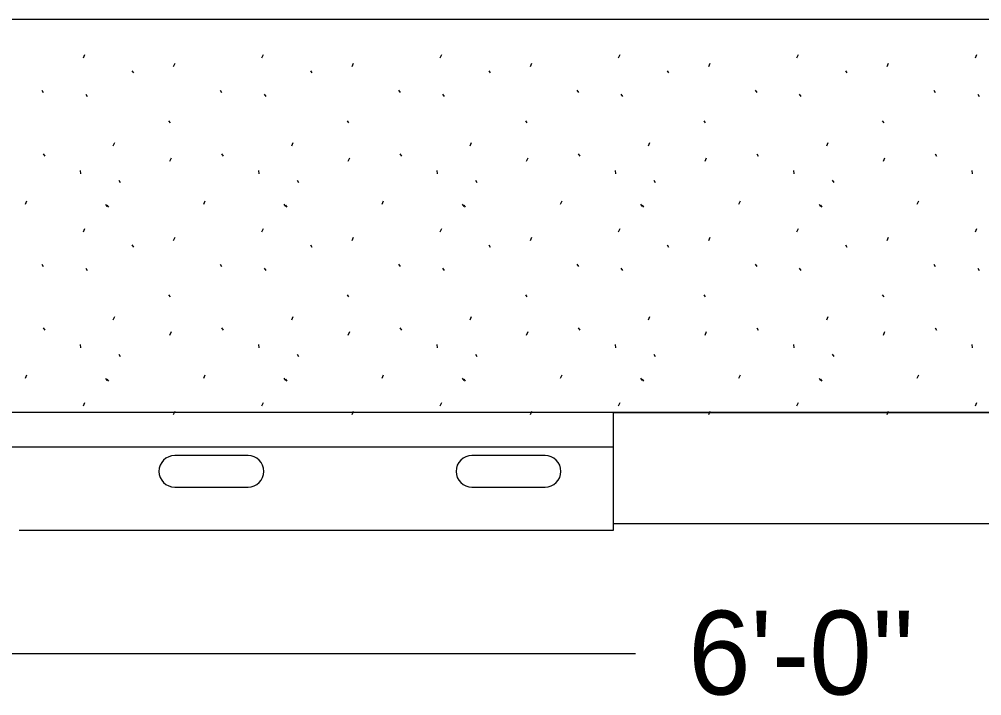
# Model space of a CAD drawing. Extents: x 1007 to 1035.5, y 1000.5 to 1021.5.
# Drawn here: x 1024.499 to 1026.794, y 1005.545 to 1007.158 of the extents above; entities that cross this region are included whole.
import ezdxf

# ---------------------------------------------------------------- set-up
doc = ezdxf.new("R2010")
doc.units = 0
doc.layers.add('Level 1', color=7, linetype='Continuous')

msp = doc.modelspace()

# ---------------------------------------------------------------- linework, layer by layer
at = {"layer": 'Level 1'}
for p, q in [((1024.203, 1007.1579), (1027.4073, 1007.1579)), ((1024.6523, 1007.0658), (1024.6559, 1007.0738)), ((1025.0778, 1007.0658), (1025.0813, 1007.0738)), ((1025.5031, 1007.0658), (1025.5067, 1007.0738)), ((1025.9285, 1007.0658), (1025.932, 1007.0738)), ((1026.3538, 1007.0658), (1026.3574, 1007.0738)), ((1026.7793, 1007.0658), (1026.7828, 1007.0738)), ((1024.7678, 1007.0351), (1024.7714, 1007.0298)), ((1024.8673, 1007.0454), (1024.8708, 1007.0534)), ((1025.1933, 1007.0351), (1025.1968, 1007.0298)), ((1025.2927, 1007.0454), (1025.2962, 1007.0534)), ((1025.6186, 1007.0351), (1025.6222, 1007.0298)), ((1025.718, 1007.0454), (1025.7216, 1007.0534)), ((1026.044, 1007.0351), (1026.0475, 1007.0298)), ((1026.1434, 1007.0454), (1026.1469, 1007.0534)), ((1026.4693, 1007.0351), (1026.4729, 1007.0298)), ((1026.5688, 1007.0454), (1026.5723, 1007.0534)), ((1024.5529, 1006.9886), (1024.5564, 1006.9833)), ((1024.9783, 1006.9886), (1024.9818, 1006.9833)), ((1025.4037, 1006.9886), (1025.4072, 1006.9833)), ((1025.829, 1006.9886), (1025.8326, 1006.9833)), ((1026.2544, 1006.9886), (1026.2579, 1006.9833)), ((1026.6798, 1006.9886), (1026.6833, 1006.9833)), ((1024.6578, 1006.979), (1024.6614, 1006.9737)), ((1025.0832, 1006.979), (1025.0868, 1006.9737)), ((1025.5086, 1006.979), (1025.5122, 1006.9737)), ((1025.9339, 1006.979), (1025.9375, 1006.9737)), ((1026.3593, 1006.979), (1026.3629, 1006.9737)), ((1026.7847, 1006.979), (1026.7883, 1006.9737)), ((1024.8554, 1006.9159), (1024.859, 1006.9106)), ((1025.2808, 1006.9159), (1025.2844, 1006.9106)), ((1025.7062, 1006.9159), (1025.7098, 1006.9106)), ((1026.1316, 1006.9159), (1026.1352, 1006.9106)), ((1026.5569, 1006.9159), (1026.5605, 1006.9106)), ((1024.7234, 1006.8563), (1024.7269, 1006.8643)), ((1025.1488, 1006.8563), (1025.1523, 1006.8643)), ((1025.5742, 1006.8563), (1025.5777, 1006.8643)), ((1025.9995, 1006.8563), (1026.0031, 1006.8643)), ((1026.4249, 1006.8563), (1026.4284, 1006.8643)), ((1024.5563, 1006.8371), (1024.5598, 1006.8318)), ((1024.8583, 1006.8199), (1024.8619, 1006.8278)), ((1024.9816, 1006.8371), (1024.9852, 1006.8318)), ((1025.2838, 1006.8199), (1025.2873, 1006.8278)), ((1025.407, 1006.8371), (1025.4105, 1006.8318)), ((1025.7091, 1006.8199), (1025.7127, 1006.8278)), ((1025.8323, 1006.8371), (1025.8359, 1006.8318)), ((1026.1345, 1006.8199), (1026.1381, 1006.8278)), ((1026.2578, 1006.8371), (1026.2613, 1006.8318)), ((1026.5598, 1006.8199), (1026.5634, 1006.8278)), ((1026.6831, 1006.8371), (1026.6867, 1006.8318)), ((1024.6442, 1006.7976), (1024.645, 1006.7896)), ((1025.0695, 1006.7976), (1025.0704, 1006.7896)), ((1025.4949, 1006.7976), (1025.4958, 1006.7896)), ((1025.9203, 1006.7976), (1025.9212, 1006.7896)), ((1026.3457, 1006.7976), (1026.3465, 1006.7896)), ((1026.771, 1006.7976), (1026.7719, 1006.7896)), ((1024.7363, 1006.774), (1024.7398, 1006.7687)), ((1025.1617, 1006.774), (1025.1653, 1006.7687)), ((1025.5871, 1006.774), (1025.5906, 1006.7687)), ((1026.0124, 1006.774), (1026.016, 1006.7687)), ((1026.4378, 1006.774), (1026.4413, 1006.7687)), ((1024.5138, 1006.7168), (1024.5173, 1006.7248)), ((1024.7048, 1006.7168), (1024.7083, 1006.7115)), ((1024.7083, 1006.7148), (1024.7118, 1006.7095)), ((1024.9392, 1006.7168), (1024.9428, 1006.7248)), ((1025.1301, 1006.7168), (1025.1337, 1006.7115)), ((1025.1337, 1006.7148), (1025.1373, 1006.7095)), ((1025.3646, 1006.7168), (1025.3681, 1006.7248)), ((1025.5555, 1006.7168), (1025.5591, 1006.7115)), ((1025.5591, 1006.7148), (1025.5626, 1006.7095)), ((1025.7899, 1006.7168), (1025.7935, 1006.7248)), ((1025.9808, 1006.7168), (1025.9844, 1006.7115)), ((1025.9844, 1006.7148), (1025.988, 1006.7095)), ((1026.2153, 1006.7168), (1026.2188, 1006.7248)), ((1026.4063, 1006.7168), (1026.4098, 1006.7115)), ((1026.4098, 1006.7148), (1026.4133, 1006.7095)), ((1026.6407, 1006.7168), (1026.6443, 1006.7248)), ((1024.6523, 1006.6511), (1024.6559, 1006.659)), ((1025.0778, 1006.6511), (1025.0813, 1006.659)), ((1025.5031, 1006.6511), (1025.5067, 1006.659)), ((1025.9285, 1006.6511), (1025.932, 1006.659)), ((1026.3538, 1006.6511), (1026.3574, 1006.659)), ((1026.7793, 1006.6511), (1026.7828, 1006.659)), ((1024.7678, 1006.6203), (1024.7714, 1006.6149)), ((1024.8673, 1006.6306), (1024.8708, 1006.6386)), ((1025.1933, 1006.6203), (1025.1968, 1006.6149)), ((1025.2927, 1006.6306), (1025.2962, 1006.6386)), ((1025.6186, 1006.6203), (1025.6222, 1006.6149)), ((1025.718, 1006.6306), (1025.7216, 1006.6386)), ((1026.044, 1006.6203), (1026.0475, 1006.6149)), ((1026.1434, 1006.6306), (1026.1469, 1006.6386)), ((1026.4693, 1006.6203), (1026.4729, 1006.6149)), ((1026.5688, 1006.6306), (1026.5723, 1006.6386)), ((1024.5529, 1006.5738), (1024.5564, 1006.5684)), ((1024.9783, 1006.5738), (1024.9818, 1006.5684)), ((1025.4037, 1006.5738), (1025.4072, 1006.5684)), ((1025.829, 1006.5738), (1025.8326, 1006.5684)), ((1026.2544, 1006.5738), (1026.2579, 1006.5684)), ((1026.6798, 1006.5738), (1026.6833, 1006.5684)), ((1024.6578, 1006.5642), (1024.6614, 1006.5588)), ((1025.0832, 1006.5642), (1025.0868, 1006.5588)), ((1025.5086, 1006.5642), (1025.5122, 1006.5588)), ((1025.9339, 1006.5642), (1025.9375, 1006.5588)), ((1026.3593, 1006.5642), (1026.3629, 1006.5588)), ((1026.7847, 1006.5642), (1026.7883, 1006.5588)), ((1024.8554, 1006.5011), (1024.859, 1006.4958)), ((1025.2808, 1006.5011), (1025.2844, 1006.4958)), ((1025.7062, 1006.5011), (1025.7098, 1006.4958)), ((1026.1316, 1006.5011), (1026.1352, 1006.4958)), ((1026.5569, 1006.5011), (1026.5605, 1006.4958)), ((1024.7234, 1006.4415), (1024.7269, 1006.4495)), ((1025.1488, 1006.4415), (1025.1523, 1006.4495)), ((1025.5742, 1006.4415), (1025.5777, 1006.4495)), ((1025.9995, 1006.4415), (1026.0031, 1006.4495)), ((1026.4249, 1006.4415), (1026.4284, 1006.4495)), ((1024.5563, 1006.4223), (1024.5598, 1006.4169)), ((1024.8583, 1006.4051), (1024.8619, 1006.4131)), ((1024.9816, 1006.4223), (1024.9852, 1006.4169)), ((1025.2838, 1006.4051), (1025.2873, 1006.4131)), ((1025.407, 1006.4223), (1025.4105, 1006.4169)), ((1025.7091, 1006.4051), (1025.7127, 1006.4131)), ((1025.8323, 1006.4223), (1025.8359, 1006.4169)), ((1026.1345, 1006.4051), (1026.1381, 1006.4131)), ((1026.2578, 1006.4223), (1026.2613, 1006.4169)), ((1026.5598, 1006.4051), (1026.5634, 1006.4131)), ((1026.6831, 1006.4223), (1026.6867, 1006.4169)), ((1024.6442, 1006.3828), (1024.645, 1006.3748)), ((1025.0695, 1006.3828), (1025.0704, 1006.3748)), ((1025.4949, 1006.3828), (1025.4958, 1006.3748)), ((1025.9203, 1006.3828), (1025.9212, 1006.3748)), ((1026.3457, 1006.3828), (1026.3465, 1006.3748)), ((1026.771, 1006.3828), (1026.7719, 1006.3748)), ((1024.7363, 1006.3592), (1024.7398, 1006.3539)), ((1025.1617, 1006.3592), (1025.1653, 1006.3539)), ((1025.5871, 1006.3592), (1025.5906, 1006.3539)), ((1026.0124, 1006.3592), (1026.016, 1006.3539)), ((1026.4378, 1006.3592), (1026.4413, 1006.3539)), ((1024.5138, 1006.3021), (1024.5173, 1006.3101)), ((1024.7048, 1006.3021), (1024.7083, 1006.2968)), ((1024.7083, 1006.3), (1024.7118, 1006.2947)), ((1024.9392, 1006.3021), (1024.9428, 1006.3101)), ((1025.1301, 1006.3021), (1025.1337, 1006.2968)), ((1025.1337, 1006.3), (1025.1373, 1006.2947)), ((1025.3646, 1006.3021), (1025.3681, 1006.3101)), ((1025.5555, 1006.3021), (1025.5591, 1006.2968)), ((1025.5591, 1006.3), (1025.5626, 1006.2947)), ((1025.7899, 1006.3021), (1025.7935, 1006.3101)), ((1025.9808, 1006.3021), (1025.9844, 1006.2968)), ((1025.9844, 1006.3), (1025.988, 1006.2947)), ((1026.2153, 1006.3021), (1026.2188, 1006.3101)), ((1026.4063, 1006.3021), (1026.4098, 1006.2968)), ((1026.4098, 1006.3), (1026.4133, 1006.2947)), ((1026.6407, 1006.3021), (1026.6443, 1006.3101)), ((1024.6523, 1006.2363), (1024.6559, 1006.2443)), ((1025.0778, 1006.2363), (1025.0813, 1006.2443)), ((1025.5031, 1006.2363), (1025.5067, 1006.2443)), ((1025.9285, 1006.2363), (1025.932, 1006.2443)), ((1026.3538, 1006.2363), (1026.3574, 1006.2443)), ((1026.7793, 1006.2363), (1026.7828, 1006.2443)), ((1029.4992, 1006.2206), (1023.0825, 1006.2206)), ((1025.9158, 1006.2206), (1023.4158, 1006.2206)), ((1024.8673, 1006.2158), (1024.8708, 1006.2238)), ((1025.2927, 1006.2158), (1025.2962, 1006.2238)), ((1025.718, 1006.2158), (1025.7216, 1006.2238)), ((1025.9158, 1006.2206), (1025.9158, 1005.9393)), ((1025.9158, 1006.2206), (1030.8518, 1006.2206)), ((1026.1434, 1006.2158), (1026.1469, 1006.2238)), ((1026.5688, 1006.2158), (1026.5723, 1006.2238)), ((1025.9158, 1006.1373), (1024.1658, 1006.1373)), ((1025.0445, 1006.1179), (1024.8705, 1006.1179)), ((1025.7532, 1006.1179), (1025.5785, 1006.1179)), ((1025.0445, 1006.0419), (1024.8705, 1006.0419)), ((1025.7532, 1006.0419), (1025.5785, 1006.0419)), ((1025.9158, 1005.9553), (1030.8518, 1005.9553)), ((1025.9158, 1005.9393), (1024.4992, 1005.9393)), ((1023.4832, 1005.646), (1025.9689, 1005.646))]:
    msp.add_line(p, q, dxfattribs=at)
for centre, start, end in [((1024.8702, 1006.08), 90, 270), ((1025.0447, 1006.08), 270, 90), ((1025.5786, 1006.08), 90, 270), ((1025.7531, 1006.08), 270, 90)]:
    msp.add_arc(centre, 0.0378, start, end, dxfattribs=at)

# ---------------------------------------------------------------- texts
msp.add_text("6'-0''", height=0.2, dxfattribs=at).set_placement((1026.0944, 1005.5478))

doc.saveas('drawing.dxf')
